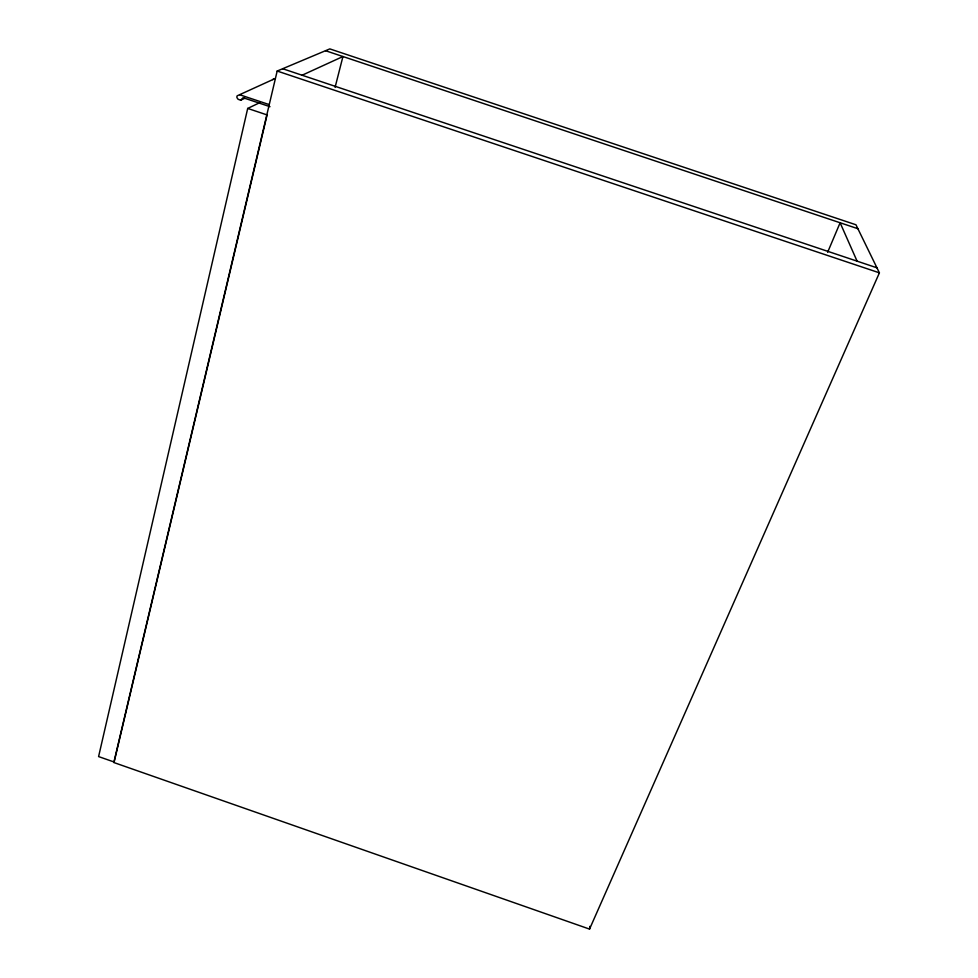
<?xml version="1.0" encoding="UTF-8"?>
<svg xmlns="http://www.w3.org/2000/svg" width="978" height="978" viewBox="0 0 978 978"><rect width="100%" height="100%" fill="white"/><g stroke="black" fill="none" stroke-linecap="round" stroke-linejoin="round"><path stroke-width="1.47" d="M589.538 929.1L879.405 272.838L855.97 224.781L329.83 48.9L277.177 71.039L113.815 762.522L589.538 929.1L589.82 926.362M247.703 108.424L98.595 756.581L114.145 762.021L267.08 114.927L247.703 108.424L260.111 102.507M335.087 87.335L342.936 56.528L302.08 75.233M827.645 252.275L840.114 222.764L857.095 261.163M272.593 79.573L274.977 78.595L237.165 95.82A2.616 2.359 63.9 0 0 236.982 97.702L238.094 99.279L240.649 100.221L244.708 98.301M240.649 100.221L243.143 97.727L269.989 106.688M239.744 94.768L269.231 104.609M325.527 50.709L857.877 228.705M282.679 68.729L876.96 267.813M277.177 71.039L879.405 272.838"/></g></svg>
